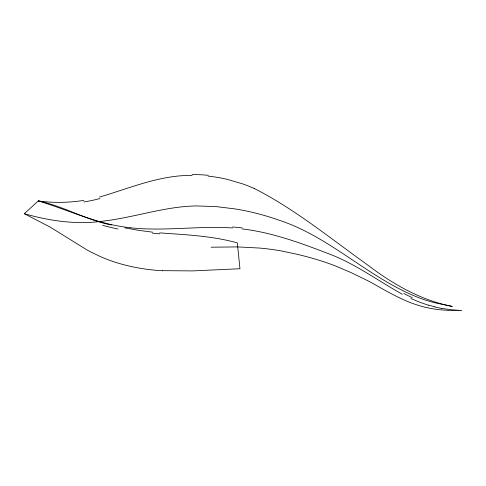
<?xml version="1.0" encoding="UTF-8"?>
<svg xmlns="http://www.w3.org/2000/svg" width="486" height="486" viewBox="0 0 486 486"><rect width="100%" height="100%" fill="white"/><g stroke="black" fill="none" stroke-linecap="round" stroke-linejoin="round"><path stroke-width="0.73" d="M162.452 270.757A121.676 70.251 0 0 1 100.165 256.499L91.089 252.125A170.082 98.196 0 0 1 86.678 249.737L50.38 227.235L24.3 213.712L38.303 200.925C53.411 203.081 68.83 202.759 83.884 200.378M99.539 197.049C129.92 188.179 159.821 175.009 192.11 175.403M211.064 247.21L237.605 246.906L259.706 248.073A152.47 88.027 0 0 1 281.291 250.94L297.912 254.47A250.533 144.646 0 0 1 308.258 257.106L310.226 257.647A213.974 123.535 0 0 1 318.026 259.925L319.995 260.539A196.927 113.694 0 0 1 335.006 265.781L350.977 272.537L368.212 280.951A275.574 159.098 0 0 1 372.944 283.478C391.309 293.951 410.044 304.862 431.191 308.482A72.384 41.79 0 0 0 439.751 309.758L450.522 310.524L461.7 310.53L450.85 309.704L441.446 308.367M162.464 270.672L192.918 270.902L239.963 268.728L237.326 242.872C212.018 235.862 185.743 234.756 159.706 232.879M232.618 227.97C198.488 225.668 164.262 231.506 130.175 227.758M152.592 232.168L138.492 230.303L124.908 227.891M242.077 228.894C272.154 232.436 300.767 243.049 328.876 253.826C355.193 263.758 377.895 280.641 402.28 294.249M111.525 225C86.089 220.152 63.648 206.125 38.303 200.925C67.59 209.788 95.687 223.256 126.275 227.284A66.588 24.324 0.6 0 0 130.151 227.788M434.891 306.982L437.491 307.583A66.442 38.23 4.9 0 0 441.458 308.331M24.3 213.712C49.864 220.972 76.77 224.909 103.269 221.094C130.77 217.904 157.3 209.041 184.899 206.538A97.072 56.042 0 0 1 196.277 205.936L215.82 206.568L234.847 208.883A165.216 95.39 0 0 1 253.218 212.54L256.796 213.421A171.722 99.144 0 0 1 277.658 219.739C331.458 236.761 370.854 280.835 423.658 299.504A122.903 70.956 0 0 0 434.071 302.584L452.296 306.447C421.04 300.33 392.925 284.237 367.847 265.125C330.711 238.596 295.02 209.193 254.202 188.459M428.524 305.257L420.013 302.347L410.852 298.495M232.606 226.992A143.613 105.334 10.2 0 1 242.15 227.922M412.256 297.602A129.726 65.318 7.9 0 1 403.775 293.471M434.982 306.83A73.678 41.65 5.2 0 1 428.64 305.105M99.946 198.537A91.52 53.818 -14.9 0 1 83.829 201.963M192.073 174.608A122.964 106.732 5.7 0 1 208.221 175.318M208.136 176.12A126.974 108.943 5.5 0 1 227.885 179.528L243.17 184.06A138.826 119.404 5.4 0 1 254.196 188.477M159.724 233.851A120.443 37.963 5.8 0 1 152.422 233.122M117.934 229.021A79.364 11.889 8.2 0 1 102.759 225.364"/></g></svg>
